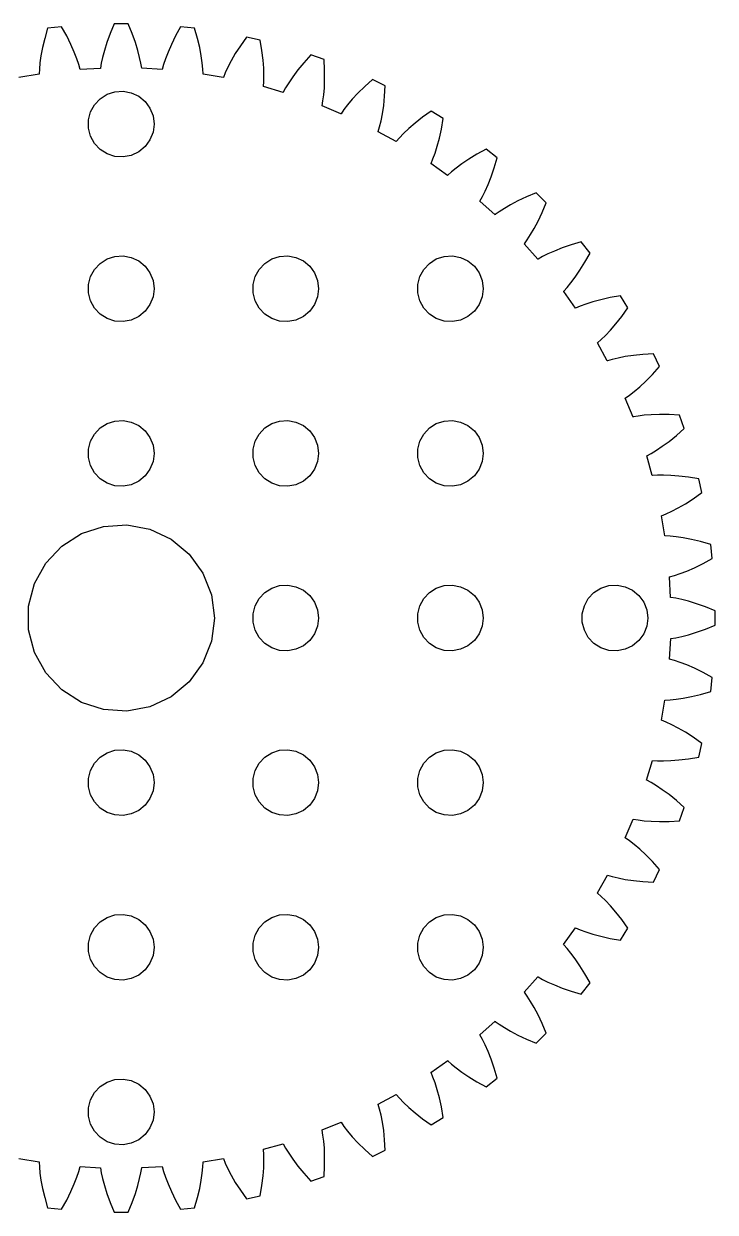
# Model space of a CAD drawing. Header units: metres. Extents: x -54 to 54, y -54 to 54.
# Drawn here: x -8.9 to 54.1, y -54.1 to 54.1 of the extents above; entities that cross this region are included whole.
import ezdxf

# ---------------------------------------------------------------- set-up
doc = ezdxf.new("R2010")
doc.units = ezdxf.units.M

msp = doc.modelspace()

# ---------------------------------------------------------------- linework, layer by layer
for p, q in [((-6.70052, 53.7258), (-6.96461, 52.8013)), ((-5.42256, 53.8698), (-6.70052, 53.7258)), ((-4.95938, 53.0272), (-5.42256, 53.8698)), ((-1.00896, 53.2491), (-1.29985, 52.4399)), ((-0.64302, 54.1382), (-1.00896, 53.2491)), ((0.64302, 54.1382), (-0.64302, 54.1382)), ((1.00896, 53.2491), (0.64302, 54.1382)), ((1.29985, 52.4399), (1.00896, 53.2491)), ((5.42256, 53.8698), (4.95938, 53.0272)), ((6.70052, 53.7258), (5.42256, 53.8698)), ((6.96461, 52.8013), (6.70052, 53.7258)), ((-6.96461, 52.8013), (-7.16307, 51.9646)), ((-4.57973, 52.2557), (-4.95938, 53.0272)), ((-4.27609, 51.5609), (-4.57973, 52.2557)), ((-1.29985, 52.4399), (-1.52377, 51.7155)), ((1.52377, 51.7155), (1.29985, 52.4399)), ((4.57973, 52.2557), (4.27609, 51.5609)), ((4.95938, 53.0272), (4.57973, 52.2557)), ((7.16307, 51.9646), (6.96461, 52.8013)), ((10.8654, 52.1385), (10.4017, 51.4144)), ((11.42, 52.9239), (10.8654, 52.1385)), ((12.6738, 52.6377), (11.42, 52.9239)), ((12.8327, 51.6895), (12.6738, 52.6377)), ((-7.30447, 51.2197), (-7.39758, 50.5697)), ((-7.16307, 51.9646), (-7.30447, 51.2197)), ((-4.04068, 50.9479), (-4.27609, 51.5609)), ((-3.86537, 50.4213), (-4.04068, 50.9479)), ((-1.68907, 51.08), (-1.80432, 50.5371)), ((-1.52377, 51.7155), (-1.68907, 51.08)), ((1.68907, 51.08), (1.52377, 51.7155)), ((1.80432, 50.5371), (1.68907, 51.08)), ((4.04068, 50.9479), (3.86537, 50.4213)), ((4.27609, 51.5609), (4.04068, 50.9479)), ((7.30447, 51.2197), (7.16307, 51.9646)), ((7.39758, 50.5697), (7.30447, 51.2197)), ((10.4017, 51.4144), (10.0222, 50.7579)), ((12.9362, 50.8359), (12.8327, 51.6895)), ((17.2738, 51.3125), (16.6347, 50.5941)), ((18.4876, 50.8877), (17.2738, 51.3125)), ((-7.45132, 50.0173), (-7.47479, 49.5645)), ((-7.39758, 50.5697), (-7.45132, 50.0173)), ((-3.74174, 49.9851), (-3.86537, 50.4213)), ((-3.7412, 49.9778), (-3.74174, 49.9851)), ((-1.87782, 50.0757), (-3.7412, 49.9778)), ((-1.80432, 50.5371), (-1.87834, 50.0898)), ((-1.87834, 50.0898), (-1.87782, 50.0757)), ((1.87834, 50.0898), (1.80432, 50.5371)), ((1.87807, 50.0824), (1.87834, 50.0898)), ((3.74069, 49.9711), (1.87807, 50.0824)), ((3.74174, 49.9851), (3.74069, 49.9711)), ((3.86537, 50.4213), (3.74174, 49.9851)), ((7.45132, 50.0173), (7.39758, 50.5697)), ((7.47479, 49.5645), (7.45132, 50.0173)), ((9.71964, 50.1752), (9.48647, 49.6715)), ((10.0222, 50.7579), (9.71964, 50.1752)), ((12.9933, 50.0798), (12.9362, 50.8359)), ((13.0131, 49.4234), (12.9933, 50.0798)), ((16.0929, 49.9265), (15.6423, 49.3166)), ((16.6347, 50.5941), (16.0929, 49.9265)), ((18.5394, 49.9276), (18.4876, 50.8877)), ((18.5467, 49.0678), (18.5394, 49.9276)), ((-7.4727, 49.5506), (-9.3134, 49.2447)), ((-7.47479, 49.5645), (-7.4727, 49.5506)), ((7.47369, 49.5572), (7.47479, 49.5645)), ((9.31216, 49.2381), (7.47369, 49.5572)), ((9.31477, 49.2519), (9.31216, 49.2381)), ((9.48647, 49.6715), (9.31477, 49.2519)), ((12.9773, 48.416), (13.0046, 48.8685)), ((13.0046, 48.8685), (13.0131, 49.4234)), ((15.2764, 48.7714), (14.9883, 48.297)), ((15.6423, 49.3166), (15.2764, 48.7714)), ((18.5188, 48.3101), (18.5467, 49.0678)), ((22.9103, 49.0558), (22.1949, 48.4135)), ((24.069, 48.4978), (22.9103, 49.0558)), ((-1.91226, 47.3115), (-1.27733, 47.7145)), ((-1.27733, 47.7145), (-0.56213, 47.9469)), ((-0.56213, 47.9469), (0.18837, 47.9941)), ((0.18837, 47.9941), (0.92705, 47.8532)), ((0.92705, 47.8532), (1.60747, 47.533)), ((12.9754, 48.4088), (12.9773, 48.416)), ((14.7665, 47.8859), (12.9754, 48.4088)), ((14.7707, 47.8993), (14.7665, 47.8859)), ((14.9883, 48.297), (14.7707, 47.8993)), ((18.3944, 47.1052), (18.4649, 47.6557)), ((18.4649, 47.6557), (18.5188, 48.3101)), ((21.5817, 47.8107), (21.0656, 47.2552)), ((22.1949, 48.4135), (21.5817, 47.8107)), ((24.0129, 47.538), (24.069, 48.4978)), ((-2.78932, 46.1044), (-2.42705, 46.7634)), ((-2.42705, 46.7634), (-1.91226, 47.3115)), ((1.60747, 47.533), (2.1869, 47.0536)), ((2.1869, 47.0536), (2.62891, 46.4453)), ((18.3138, 46.6517), (18.3165, 46.6585)), ((20.0352, 45.9314), (18.3138, 46.6517)), ((18.3165, 46.6585), (18.3944, 47.1052)), ((20.641, 46.7543), (20.3016, 46.3152)), ((21.0656, 47.2552), (20.641, 46.7543)), ((23.8114, 45.9329), (23.9239, 46.6827)), ((23.9239, 46.6827), (24.0129, 47.538)), ((-2.97633, 45.376), (-2.78932, 46.1044)), ((2.62891, 46.4453), (2.90575, 45.7461)), ((2.90575, 45.7461), (3, 45)), ((20.0408, 45.9443), (20.0352, 45.9314)), ((20.3016, 46.3152), (20.0408, 45.9443)), ((23.6846, 45.2886), (23.8114, 45.9329)), ((27.4759, 45.6241), (26.7991, 45.0937)), ((28.2588, 46.1822), (27.4759, 45.6241)), ((29.3477, 45.498), (28.2588, 46.1822)), ((29.1845, 44.5505), (29.3477, 45.498)), ((-2.97633, 44.624), (-2.97633, 45.376)), ((-2.78932, 43.8956), (-2.97633, 44.624)), ((3, 45), (2.90575, 44.2539)), ((23.4255, 44.3143), (23.5529, 44.7495)), ((23.5529, 44.7495), (23.6846, 45.2886)), ((26.2241, 44.5994), (25.746, 44.1493)), ((26.7991, 45.0937), (26.2241, 44.5994)), ((29.0003, 43.7106), (29.1845, 44.5505)), ((-2.42705, 43.2366), (-2.78932, 43.8956)), ((2.62891, 43.5547), (2.1869, 42.9464)), ((2.90575, 44.2539), (2.62891, 43.5547)), ((23.422, 44.3078), (23.4255, 44.3143)), ((25.0519, 43.3994), (23.422, 44.3078)), ((25.0589, 43.4116), (25.0519, 43.3994)), ((25.3596, 43.7509), (25.0589, 43.4116)), ((25.746, 44.1493), (25.3596, 43.7509)), ((28.8045, 42.978), (29.0003, 43.7106)), ((-1.91226, 42.6885), (-2.42705, 43.2366)), ((-1.27733, 42.2855), (-1.91226, 42.6885)), ((-0.56213, 42.0531), (-1.27733, 42.2855)), ((1.60747, 42.467), (0.92705, 42.1468)), ((2.1869, 42.9464), (1.60747, 42.467)), ((28.4151, 41.831), (28.6064, 42.352)), ((28.6064, 42.352), (28.8045, 42.978)), ((32.4114, 42.2608), (31.6795, 41.8096)), ((33.2519, 42.7278), (32.4114, 42.2608)), ((34.2573, 41.926), (33.2519, 42.7278)), ((0.18837, 42.0059), (-0.56213, 42.0531)), ((0.92705, 42.1468), (0.18837, 42.0059)), ((28.2357, 41.4068), (28.2398, 41.4129)), ((29.7536, 40.3216), (28.2357, 41.4068)), ((28.2398, 41.4129), (28.4151, 41.831)), ((31.0527, 41.3828), (30.5273, 40.9891)), ((31.6795, 41.8096), (31.0527, 41.3828)), ((33.9891, 41.0027), (34.2573, 41.926)), ((29.7619, 40.3329), (29.7536, 40.3216)), ((30.0987, 40.6365), (29.7619, 40.3329)), ((30.5273, 40.9891), (30.0987, 40.6365)), ((33.4354, 39.4827), (33.712, 40.1887)), ((33.712, 40.1887), (33.9891, 41.0027)), ((33.1684, 38.8828), (33.4354, 39.4827)), ((32.6942, 37.985), (32.699, 37.9906)), ((34.0811, 36.7367), (32.6942, 37.985)), ((32.699, 37.9906), (32.92, 38.3865)), ((32.92, 38.3865), (33.1684, 38.8828)), ((36.1615, 37.9997), (35.4909, 37.6458)), ((36.9393, 38.3662), (36.1615, 37.9997)), ((37.8268, 38.7361), (36.9393, 38.3662)), ((38.7361, 37.8268), (37.8268, 38.7361)), ((34.4593, 37.011), (34.0906, 36.747)), ((34.9246, 37.3134), (34.4593, 37.011)), ((35.4909, 37.6458), (34.9246, 37.3134)), ((37.9997, 36.1615), (38.3662, 36.9393)), ((38.3662, 36.9393), (38.7361, 37.8268)), ((34.0906, 36.747), (34.0811, 36.7367)), ((37.6458, 35.4909), (37.9997, 36.1615)), ((37.011, 34.4593), (37.3134, 34.9246)), ((37.3134, 34.9246), (37.6458, 35.4909)), ((36.7416, 34.0856), (36.747, 34.0906)), ((37.98, 32.6898), (36.7416, 34.0856)), ((36.747, 34.0906), (37.011, 34.4593)), ((40.1887, 33.712), (39.4827, 33.4354)), ((41.0027, 33.9891), (40.1887, 33.712)), ((41.926, 34.2573), (41.0027, 33.9891)), ((42.7278, 33.2519), (41.926, 34.2573)), ((-1.91226, 32.3115), (-1.27733, 32.7145)), ((-1.27733, 32.7145), (-0.56213, 32.9469)), ((-0.56213, 32.9469), (0.18837, 32.9941)), ((0.18837, 32.9941), (0.92705, 32.8532)), ((0.92705, 32.8532), (1.60747, 32.533)), ((1.60747, 32.533), (2.1869, 32.0536)), ((13.0877, 32.3115), (13.7227, 32.7145)), ((13.7227, 32.7145), (14.4379, 32.9469)), ((14.4379, 32.9469), (15.1884, 32.9941)), ((15.1884, 32.9941), (15.927, 32.8532)), ((15.927, 32.8532), (16.6075, 32.533)), ((16.6075, 32.533), (17.1869, 32.0536)), ((28.0877, 32.3115), (28.7227, 32.7145)), ((28.7227, 32.7145), (29.4379, 32.9469)), ((29.4379, 32.9469), (30.1884, 32.9941)), ((30.1884, 32.9941), (30.927, 32.8532)), ((30.927, 32.8532), (31.6075, 32.533)), ((31.6075, 32.533), (32.1869, 32.0536)), ((37.9906, 32.699), (37.98, 32.6898)), ((38.3865, 32.92), (37.9906, 32.699)), ((38.8828, 33.1684), (38.3865, 32.92)), ((39.4827, 33.4354), (38.8828, 33.1684)), ((42.2608, 32.4114), (42.7278, 33.2519)), ((-2.78932, 31.1044), (-2.42705, 31.7634)), ((-2.42705, 31.7634), (-1.91226, 32.3115)), ((2.1869, 32.0536), (2.62891, 31.4453)), ((2.62891, 31.4453), (2.90575, 30.7461)), ((12.2107, 31.1044), (12.5729, 31.7634)), ((12.5729, 31.7634), (13.0877, 32.3115)), ((17.1869, 32.0536), (17.6289, 31.4453)), ((17.6289, 31.4453), (17.9057, 30.7461)), ((27.2107, 31.1044), (27.5729, 31.7634)), ((27.5729, 31.7634), (28.0877, 32.3115)), ((32.1869, 32.0536), (32.6289, 31.4453)), ((32.6289, 31.4453), (32.9057, 30.7461)), ((41.3828, 31.0527), (41.8096, 31.6795)), ((41.8096, 31.6795), (42.2608, 32.4114)), ((-2.97633, 30.376), (-2.78932, 31.1044)), ((-2.97633, 29.624), (-2.97633, 30.376)), ((2.90575, 30.7461), (3, 30)), ((12.0237, 30.376), (12.2107, 31.1044)), ((12.0237, 29.624), (12.0237, 30.376)), ((17.9057, 30.7461), (18, 30)), ((27.0237, 30.376), (27.2107, 31.1044)), ((27.0237, 29.624), (27.0237, 30.376)), ((32.9057, 30.7461), (33, 30)), ((40.6365, 30.0987), (40.9891, 30.5273)), ((40.9891, 30.5273), (41.3828, 31.0527)), ((-2.78932, 28.8956), (-2.97633, 29.624)), ((2.90575, 29.2539), (2.62891, 28.5547)), ((3, 30), (2.90575, 29.2539)), ((12.2107, 28.8956), (12.0237, 29.624)), ((17.9057, 29.2539), (17.6289, 28.5547)), ((18, 30), (17.9057, 29.2539)), ((27.2107, 28.8956), (27.0237, 29.624)), ((32.9057, 29.2539), (32.6289, 28.5547)), ((33, 30), (32.9057, 29.2539)), ((40.327, 29.7576), (40.3329, 29.7619)), ((41.4013, 28.2319), (40.327, 29.7576)), ((40.3329, 29.7619), (40.6365, 30.0987)), ((45.498, 29.3477), (44.5505, 29.1845)), ((46.1822, 28.2588), (45.498, 29.3477)), ((-2.42705, 28.2366), (-2.78932, 28.8956)), ((-1.91226, 27.6884), (-2.42705, 28.2366)), ((2.62891, 28.5547), (2.1869, 27.9464)), ((12.5729, 28.2366), (12.2107, 28.8956)), ((13.0877, 27.6884), (12.5729, 28.2366)), ((17.6289, 28.5547), (17.1869, 27.9464)), ((27.5729, 28.2366), (27.2107, 28.8956)), ((28.0877, 27.6884), (27.5729, 28.2366)), ((32.6289, 28.5547), (32.1869, 27.9464)), ((41.4129, 28.2398), (41.4013, 28.2319)), ((41.831, 28.4151), (41.4129, 28.2398)), ((42.352, 28.6064), (41.831, 28.4151)), ((42.978, 28.8045), (42.352, 28.6064)), ((43.7106, 29.0003), (42.978, 28.8045)), ((44.5505, 29.1845), (43.7106, 29.0003)), ((45.6241, 27.4759), (46.1822, 28.2588)), ((-1.27733, 27.2855), (-1.91226, 27.6884)), ((-0.56213, 27.0531), (-1.27733, 27.2855)), ((0.92705, 27.1468), (0.18837, 27.0059)), ((1.60747, 27.467), (0.92705, 27.1468)), ((2.1869, 27.9464), (1.60747, 27.467)), ((13.7227, 27.2855), (13.0877, 27.6884)), ((14.4379, 27.0531), (13.7227, 27.2855)), ((15.927, 27.1468), (15.1884, 27.0059)), ((16.6075, 27.467), (15.927, 27.1468)), ((17.1869, 27.9464), (16.6075, 27.467)), ((28.7227, 27.2855), (28.0877, 27.6884)), ((29.4379, 27.0531), (28.7227, 27.2855)), ((30.927, 27.1468), (30.1884, 27.0059)), ((31.6075, 27.467), (30.927, 27.1468)), ((32.1869, 27.9464), (31.6075, 27.467)), ((45.0937, 26.7991), (45.6241, 27.4759)), ((0.18837, 27.0059), (-0.56213, 27.0531)), ((15.1884, 27.0059), (14.4379, 27.0531)), ((30.1884, 27.0059), (29.4379, 27.0531)), ((44.1493, 25.746), (44.5994, 26.2241)), ((44.5994, 26.2241), (45.0937, 26.7991)), ((43.4052, 25.0552), (43.4116, 25.0589)), ((44.3019, 23.4189), (43.4052, 25.0552)), ((43.4116, 25.0589), (43.7509, 25.3596)), ((43.7509, 25.3596), (44.1493, 25.746)), ((46.6827, 23.9239), (45.9329, 23.8114)), ((47.538, 24.0129), (46.6827, 23.9239)), ((48.4978, 24.069), (47.538, 24.0129)), ((49.0558, 22.9103), (48.4978, 24.069)), ((44.3143, 23.4255), (44.3019, 23.4189)), ((44.7495, 23.5529), (44.3143, 23.4255)), ((45.2886, 23.6846), (44.7495, 23.5529)), ((45.9329, 23.8114), (45.2886, 23.6846)), ((48.4135, 22.1949), (49.0558, 22.9103)), ((47.8107, 21.5817), (48.4135, 22.1949)), ((46.3152, 20.3016), (46.7543, 20.641)), ((46.7543, 20.641), (47.2552, 21.0656)), ((47.2552, 21.0656), (47.8107, 21.5817)), ((45.9376, 20.0379), (45.9443, 20.0408)), ((46.6455, 18.3114), (45.9376, 20.0379)), ((45.9443, 20.0408), (46.3152, 20.3016)), ((47.6557, 18.4649), (47.1052, 18.3944)), ((48.3101, 18.5188), (47.6557, 18.4649)), ((49.0678, 18.5467), (48.3101, 18.5188)), ((49.9276, 18.5394), (49.0678, 18.5467)), ((50.8877, 18.4876), (49.9276, 18.5394)), ((51.3125, 17.2738), (50.8877, 18.4876)), ((-1.91226, 17.3115), (-1.27733, 17.7145)), ((-1.27733, 17.7145), (-0.56213, 17.9469)), ((-0.56213, 17.9469), (0.18837, 17.9941)), ((0.18837, 17.9941), (0.92705, 17.8532)), ((0.92705, 17.8532), (1.60747, 17.533)), ((1.60747, 17.533), (2.1869, 17.0536)), ((13.0877, 17.3115), (13.7227, 17.7145)), ((13.7227, 17.7145), (14.4379, 17.9469)), ((14.4379, 17.9469), (15.1884, 17.9941)), ((15.1884, 17.9941), (15.927, 17.8532)), ((15.927, 17.8532), (16.6075, 17.533)), ((16.6075, 17.533), (17.1869, 17.0536)), ((28.0877, 17.3115), (28.7227, 17.7145)), ((28.7227, 17.7145), (29.4379, 17.9469)), ((29.4379, 17.9469), (30.1884, 17.9941)), ((30.1884, 17.9941), (30.927, 17.8532)), ((30.927, 17.8532), (31.6075, 17.533)), ((31.6075, 17.533), (32.1869, 17.0536)), ((46.6585, 18.3165), (46.6455, 18.3114)), ((47.1052, 18.3944), (46.6585, 18.3165)), ((-2.78932, 16.1044), (-2.42705, 16.7634)), ((-2.42705, 16.7634), (-1.91226, 17.3115)), ((2.1869, 17.0536), (2.62891, 16.4453)), ((2.62891, 16.4453), (2.90575, 15.7461)), ((12.2107, 16.1044), (12.5729, 16.7634)), ((12.5729, 16.7634), (13.0877, 17.3115)), ((17.1869, 17.0536), (17.6289, 16.4453)), ((17.6289, 16.4453), (17.9057, 15.7461)), ((27.2107, 16.1044), (27.5729, 16.7634)), ((27.5729, 16.7634), (28.0877, 17.3115)), ((32.1869, 17.0536), (32.6289, 16.4453)), ((32.6289, 16.4453), (32.9057, 15.7461)), ((49.9265, 16.0929), (50.5941, 16.6347)), ((50.5941, 16.6347), (51.3125, 17.2738)), ((-2.97633, 15.376), (-2.78932, 16.1044)), ((-2.97633, 14.624), (-2.97633, 15.376)), ((2.90575, 15.7461), (3, 15)), ((12.0237, 15.376), (12.2107, 16.1044)), ((12.0237, 14.624), (12.0237, 15.376)), ((17.9057, 15.7461), (18, 15)), ((27.0237, 15.376), (27.2107, 16.1044)), ((27.0237, 14.624), (27.0237, 15.376)), ((32.9057, 15.7461), (33, 15)), ((48.297, 14.9883), (48.7714, 15.2764)), ((48.7714, 15.2764), (49.3166, 15.6423)), ((49.3166, 15.6423), (49.9265, 16.0929)), ((-2.78932, 13.8956), (-2.97633, 14.624)), ((2.90575, 14.2539), (2.62891, 13.5547)), ((3, 15), (2.90575, 14.2539)), ((12.2107, 13.8956), (12.0237, 14.624)), ((17.9057, 14.2539), (17.6289, 13.5547)), ((18, 15), (17.9057, 14.2539)), ((27.2107, 13.8956), (27.0237, 14.624)), ((32.9057, 14.2539), (32.6289, 13.5547)), ((33, 15), (32.9057, 14.2539)), ((47.8922, 14.7685), (47.8993, 14.7707)), ((48.4024, 12.9736), (47.8922, 14.7685)), ((47.8993, 14.7707), (48.297, 14.9883)), ((-2.42705, 13.2366), (-2.78932, 13.8956)), ((-1.91226, 12.6884), (-2.42705, 13.2366)), ((2.62891, 13.5547), (2.1869, 12.9464)), ((12.5729, 13.2366), (12.2107, 13.8956)), ((13.0877, 12.6884), (12.5729, 13.2366)), ((17.6289, 13.5547), (17.1869, 12.9464)), ((27.5729, 13.2366), (27.2107, 13.8956)), ((28.0877, 12.6884), (27.5729, 13.2366)), ((32.6289, 13.5547), (32.1869, 12.9464)), ((48.8685, 13.0046), (48.416, 12.9773)), ((49.4234, 13.0131), (48.8685, 13.0046)), ((50.0798, 12.9933), (49.4234, 13.0131)), ((50.8359, 12.9362), (50.0798, 12.9933)), ((-1.27733, 12.2855), (-1.91226, 12.6884)), ((-0.56213, 12.0531), (-1.27733, 12.2855)), ((0.18837, 12.0059), (-0.56213, 12.0531)), ((0.92705, 12.1468), (0.18837, 12.0059)), ((1.60747, 12.467), (0.92705, 12.1468)), ((2.1869, 12.9464), (1.60747, 12.467)), ((13.7227, 12.2855), (13.0877, 12.6884)), ((14.4379, 12.0531), (13.7227, 12.2855)), ((15.1884, 12.0059), (14.4379, 12.0531)), ((15.927, 12.1468), (15.1884, 12.0059)), ((16.6075, 12.467), (15.927, 12.1468)), ((17.1869, 12.9464), (16.6075, 12.467)), ((28.7227, 12.2855), (28.0877, 12.6884)), ((29.4379, 12.0531), (28.7227, 12.2855)), ((30.1884, 12.0059), (29.4379, 12.0531)), ((30.927, 12.1468), (30.1884, 12.0059)), ((31.6075, 12.467), (30.927, 12.1468)), ((32.1869, 12.9464), (31.6075, 12.467)), ((48.416, 12.9773), (48.4024, 12.9736)), ((51.6895, 12.8327), (50.8359, 12.9362)), ((52.6377, 12.6738), (51.6895, 12.8327)), ((52.9239, 11.42), (52.6377, 12.6738)), ((51.4144, 10.4017), (52.1385, 10.8654)), ((52.1385, 10.8654), (52.9239, 11.42)), ((50.1752, 9.71964), (50.7579, 10.0222)), ((50.7579, 10.0222), (51.4144, 10.4017)), ((49.2447, 9.3134), (49.2519, 9.31477)), ((49.5506, 7.4727), (49.2447, 9.3134)), ((49.2519, 9.31477), (49.6715, 9.48647)), ((49.6715, 9.48647), (50.1752, 9.71964)), ((-5.41809, 6.54936), (-3.61911, 7.69102)), ((-3.61911, 7.69102), (-1.59273, 8.34944)), ((-1.59273, 8.34944), (0.53371, 8.48322)), ((0.53371, 8.48322), (2.62663, 8.08397)), ((2.62663, 8.08397), (4.55452, 7.17677)), ((-6.87663, 4.99617), (-5.41809, 6.54936)), ((4.55452, 7.17677), (6.19623, 5.81865)), ((49.5645, 7.47479), (49.5506, 7.4727)), ((50.0173, 7.45132), (49.5645, 7.47479)), ((50.5697, 7.39758), (50.0173, 7.45132)), ((51.2197, 7.30447), (50.5697, 7.39758)), ((51.9646, 7.16307), (51.2197, 7.30447)), ((52.8013, 6.96461), (51.9646, 7.16307)), ((53.7258, 6.70052), (52.8013, 6.96461)), ((53.8698, 5.42256), (53.7258, 6.70052)), ((6.19623, 5.81865), (7.44859, 4.09489)), ((53.0272, 4.95938), (53.8698, 5.42256)), ((-7.90309, 3.12904), (-6.87663, 4.99617)), ((51.5609, 4.27609), (52.2557, 4.57973)), ((52.2557, 4.57973), (53.0272, 4.95938)), ((7.44859, 4.09489), (8.23296, 2.11386)), ((49.9778, 3.7412), (49.9851, 3.74174)), ((50.0757, 1.87782), (49.9778, 3.7412)), ((49.9851, 3.74174), (50.4213, 3.86537)), ((50.4213, 3.86537), (50.9479, 4.04068)), ((50.9479, 4.04068), (51.5609, 4.27609)), ((-8.43297, 1.06532), (-7.90309, 3.12904)), ((12.5729, 1.76335), (13.0877, 2.31154)), ((13.0877, 2.31154), (13.7227, 2.71448)), ((13.7227, 2.71448), (14.4379, 2.94685)), ((14.4379, 2.94685), (15.1884, 2.99408)), ((15.1884, 2.99408), (15.927, 2.85316)), ((15.927, 2.85316), (16.6075, 2.53297)), ((16.6075, 2.53297), (17.1869, 2.05363)), ((27.5729, 1.76335), (28.0877, 2.31154)), ((28.0877, 2.31154), (28.7227, 2.71448)), ((28.7227, 2.71448), (29.4379, 2.94685)), ((29.4379, 2.94685), (30.1884, 2.99408)), ((30.1884, 2.99408), (30.927, 2.85316)), ((30.927, 2.85316), (31.6075, 2.53297)), ((31.6075, 2.53297), (32.1869, 2.05363)), ((42.5729, 1.76335), (43.0877, 2.31154)), ((43.0877, 2.31154), (43.7227, 2.71448)), ((43.7227, 2.71448), (44.4379, 2.94685)), ((44.4379, 2.94685), (45.1884, 2.99408)), ((45.1884, 2.99408), (45.927, 2.85316)), ((45.927, 2.85316), (46.6075, 2.53297)), ((46.6075, 2.53297), (47.1869, 2.05363)), ((8.23296, 2.11386), (8.5, 0)), ((12.0237, 0.37599), (12.2107, 1.10437)), ((12.2107, 1.10437), (12.5729, 1.76335)), ((17.1869, 2.05363), (17.6289, 1.44525)), ((17.6289, 1.44525), (17.9057, 0.74606)), ((27.0237, 0.37599), (27.2107, 1.10437)), ((27.2107, 1.10437), (27.5729, 1.76335)), ((32.1869, 2.05363), (32.6289, 1.44525)), ((32.6289, 1.44525), (32.9057, 0.74606)), ((42.0237, 0.37599), (42.2107, 1.10437)), ((42.2107, 1.10437), (42.5729, 1.76335)), ((47.1869, 2.05363), (47.6289, 1.44525)), ((47.6289, 1.44525), (47.9057, 0.74606)), ((50.0898, 1.87834), (50.0757, 1.87782)), ((50.5371, 1.80432), (50.0898, 1.87834)), ((51.08, 1.68907), (50.5371, 1.80432)), ((51.7155, 1.52377), (51.08, 1.68907)), ((52.4399, 1.29985), (51.7155, 1.52377)), ((53.2491, 1.00896), (52.4399, 1.29985)), ((-8.43297, -1.06532), (-8.43297, 1.06532)), ((8.5, 0), (8.23296, -2.11386)), ((12.0237, -0.37599), (12.0237, 0.37599)), ((17.9057, 0.74606), (18, 0)), ((18, 0), (17.9057, -0.74606)), ((27.0237, -0.37599), (27.0237, 0.37599)), ((32.9057, 0.74606), (33, 0)), ((33, 0), (32.9057, -0.74606)), ((42.0237, -0.37599), (42.0237, 0.37599)), ((47.9057, 0.74606), (48, 0)), ((48, 0), (47.9057, -0.74606)), ((54.1382, 0.64302), (53.2491, 1.00896)), ((54.1382, -0.64302), (54.1382, 0.64302)), ((-7.90309, -3.12904), (-8.43297, -1.06532)), ((12.2107, -1.10437), (12.0237, -0.37599)), ((17.9057, -0.74606), (17.6289, -1.44525)), ((27.2107, -1.10437), (27.0237, -0.37599)), ((32.9057, -0.74606), (32.6289, -1.44525)), ((42.2107, -1.10437), (42.0237, -0.37599)), ((47.9057, -0.74606), (47.6289, -1.44525)), ((52.4399, -1.29985), (53.2491, -1.00896)), ((53.2491, -1.00896), (54.1382, -0.64302)), ((8.23296, -2.11386), (7.44859, -4.09489)), ((12.5729, -1.76335), (12.2107, -1.10437)), ((13.0877, -2.31154), (12.5729, -1.76335)), ((17.1869, -2.05363), (16.6075, -2.53297)), ((17.6289, -1.44525), (17.1869, -2.05363)), ((27.5729, -1.76335), (27.2107, -1.10437)), ((28.0877, -2.31154), (27.5729, -1.76335)), ((32.1869, -2.05363), (31.6075, -2.53297)), ((32.6289, -1.44525), (32.1869, -2.05363)), ((42.5729, -1.76335), (42.2107, -1.10437)), ((43.0877, -2.31154), (42.5729, -1.76335)), ((47.1869, -2.05363), (46.6075, -2.53297)), ((47.6289, -1.44525), (47.1869, -2.05363)), ((49.9711, -3.74069), (50.0824, -1.87807)), ((50.0824, -1.87807), (50.0898, -1.87834)), ((50.0898, -1.87834), (50.5371, -1.80432)), ((50.5371, -1.80432), (51.08, -1.68907)), ((51.08, -1.68907), (51.7155, -1.52377)), ((51.7155, -1.52377), (52.4399, -1.29985)), ((-6.87663, -4.99617), (-7.90309, -3.12904)), ((13.7227, -2.71448), (13.0877, -2.31154)), ((14.4379, -2.94685), (13.7227, -2.71448)), ((15.1884, -2.99408), (14.4379, -2.94685)), ((15.927, -2.85316), (15.1884, -2.99408)), ((16.6075, -2.53297), (15.927, -2.85316)), ((28.7227, -2.71448), (28.0877, -2.31154)), ((29.4379, -2.94685), (28.7227, -2.71448)), ((30.1884, -2.99408), (29.4379, -2.94685)), ((30.927, -2.85316), (30.1884, -2.99408)), ((31.6075, -2.53297), (30.927, -2.85316)), ((43.7227, -2.71448), (43.0877, -2.31154)), ((44.4379, -2.94685), (43.7227, -2.71448)), ((45.1884, -2.99408), (44.4379, -2.94685)), ((45.927, -2.85316), (45.1884, -2.99408)), ((46.6075, -2.53297), (45.927, -2.85316)), ((7.44859, -4.09489), (6.19623, -5.81865)), ((49.9851, -3.74174), (49.9711, -3.74069)), ((50.4213, -3.86537), (49.9851, -3.74174)), ((50.9479, -4.04068), (50.4213, -3.86537)), ((51.5609, -4.27609), (50.9479, -4.04068)), ((52.2557, -4.57973), (51.5609, -4.27609)), ((-5.41809, -6.54936), (-6.87663, -4.99617)), ((53.0272, -4.95938), (52.2557, -4.57973)), ((53.8698, -5.42256), (53.0272, -4.95938)), ((6.19623, -5.81865), (4.55452, -7.17677)), ((53.7258, -6.70052), (53.8698, -5.42256)), ((-3.61911, -7.69102), (-5.41809, -6.54936)), ((4.55452, -7.17677), (2.62663, -8.08397)), ((49.2381, -9.31216), (49.5572, -7.47369)), ((49.5572, -7.47369), (49.5645, -7.47479)), ((49.5645, -7.47479), (50.0173, -7.45132)), ((50.0173, -7.45132), (50.5697, -7.39758)), ((50.5697, -7.39758), (51.2197, -7.30447)), ((51.2197, -7.30447), (51.9646, -7.16307)), ((51.9646, -7.16307), (52.8013, -6.96461)), ((52.8013, -6.96461), (53.7258, -6.70052)), ((-1.59273, -8.34944), (-3.61911, -7.69102)), ((0.53371, -8.48322), (-1.59273, -8.34944)), ((2.62663, -8.08397), (0.53371, -8.48322)), ((49.2519, -9.31477), (49.2381, -9.31216)), ((49.6715, -9.48647), (49.2519, -9.31477)), ((50.1752, -9.71964), (49.6715, -9.48647)), ((50.7579, -10.0222), (50.1752, -9.71964)), ((51.4144, -10.4017), (50.7579, -10.0222)), ((52.1385, -10.8654), (51.4144, -10.4017)), ((52.9239, -11.42), (52.1385, -10.8654)), ((52.6377, -12.6738), (52.9239, -11.42)), ((-2.42705, -13.2366), (-1.91226, -12.6884)), ((-1.91226, -12.6884), (-1.27733, -12.2855)), ((-1.27733, -12.2855), (-0.56213, -12.0531)), ((-0.56213, -12.0531), (0.18837, -12.0059)), ((0.18837, -12.0059), (0.92705, -12.1468)), ((0.92705, -12.1468), (1.60747, -12.467)), ((1.60747, -12.467), (2.1869, -12.9464)), ((2.1869, -12.9464), (2.62891, -13.5547)), ((12.5729, -13.2366), (13.0877, -12.6884)), ((13.0877, -12.6884), (13.7227, -12.2855)), ((13.7227, -12.2855), (14.4379, -12.0531)), ((14.4379, -12.0531), (15.1884, -12.0059)), ((15.1884, -12.0059), (15.927, -12.1468)), ((15.927, -12.1468), (16.6075, -12.467)), ((16.6075, -12.467), (17.1869, -12.9464)), ((17.1869, -12.9464), (17.6289, -13.5547)), ((27.5729, -13.2366), (28.0877, -12.6884)), ((28.0877, -12.6884), (28.7227, -12.2855)), ((28.7227, -12.2855), (29.4379, -12.0531)), ((29.4379, -12.0531), (30.1884, -12.0059)), ((30.1884, -12.0059), (30.927, -12.1468)), ((30.927, -12.1468), (31.6075, -12.467)), ((31.6075, -12.467), (32.1869, -12.9464)), ((32.1869, -12.9464), (32.6289, -13.5547)), ((47.8859, -14.7665), (48.4088, -12.9754)), ((48.4088, -12.9754), (48.416, -12.9773)), ((48.416, -12.9773), (48.8685, -13.0046)), ((50.0798, -12.9933), (50.8359, -12.9362)), ((50.8359, -12.9362), (51.6895, -12.8327)), ((51.6895, -12.8327), (52.6377, -12.6738)), ((-2.97633, -14.624), (-2.78932, -13.8956)), ((-2.78932, -13.8956), (-2.42705, -13.2366)), ((2.62891, -13.5547), (2.90575, -14.2539)), ((12.0237, -14.624), (12.2107, -13.8956)), ((12.2107, -13.8956), (12.5729, -13.2366)), ((17.6289, -13.5547), (17.9057, -14.2539)), ((27.0237, -14.624), (27.2107, -13.8956)), ((27.2107, -13.8956), (27.5729, -13.2366)), ((32.6289, -13.5547), (32.9057, -14.2539)), ((48.8685, -13.0046), (49.4234, -13.0131)), ((49.4234, -13.0131), (50.0798, -12.9933)), ((-2.97633, -15.376), (-2.97633, -14.624)), ((2.90575, -14.2539), (3, -15)), ((3, -15), (2.90575, -15.7461)), ((12.0237, -15.376), (12.0237, -14.624)), ((17.9057, -14.2539), (18, -15)), ((18, -15), (17.9057, -15.7461)), ((27.0237, -15.376), (27.0237, -14.624)), ((32.9057, -14.2539), (33, -15)), ((33, -15), (32.9057, -15.7461)), ((47.8993, -14.7707), (47.8859, -14.7665)), ((48.297, -14.9883), (47.8993, -14.7707)), ((48.7714, -15.2764), (48.297, -14.9883)), ((-2.78932, -16.1044), (-2.97633, -15.376)), ((-2.42705, -16.7634), (-2.78932, -16.1044)), ((2.90575, -15.7461), (2.62891, -16.4453)), ((12.2107, -16.1044), (12.0237, -15.376)), ((12.5729, -16.7634), (12.2107, -16.1044)), ((17.9057, -15.7461), (17.6289, -16.4453)), ((27.2107, -16.1044), (27.0237, -15.376)), ((27.5729, -16.7634), (27.2107, -16.1044)), ((32.9057, -15.7461), (32.6289, -16.4453)), ((49.3166, -15.6423), (48.7714, -15.2764)), ((49.9265, -16.0929), (49.3166, -15.6423)), ((50.5941, -16.6347), (49.9265, -16.0929)), ((-1.91226, -17.3115), (-2.42705, -16.7634)), ((-1.27733, -17.7145), (-1.91226, -17.3115)), ((2.1869, -17.0536), (1.60747, -17.533)), ((2.62891, -16.4453), (2.1869, -17.0536)), ((13.0877, -17.3115), (12.5729, -16.7634)), ((13.7227, -17.7145), (13.0877, -17.3115)), ((17.1869, -17.0536), (16.6075, -17.533)), ((17.6289, -16.4453), (17.1869, -17.0536)), ((28.0877, -17.3115), (27.5729, -16.7634)), ((28.7227, -17.7145), (28.0877, -17.3115)), ((32.1869, -17.0536), (31.6075, -17.533)), ((32.6289, -16.4453), (32.1869, -17.0536)), ((51.3125, -17.2738), (50.5941, -16.6347)), ((50.8877, -18.4876), (51.3125, -17.2738)), ((-0.56213, -17.9469), (-1.27733, -17.7145)), ((0.18837, -17.9941), (-0.56213, -17.9469)), ((0.92705, -17.8532), (0.18837, -17.9941)), ((1.60747, -17.533), (0.92705, -17.8532)), ((14.4379, -17.9469), (13.7227, -17.7145)), ((15.1884, -17.9941), (14.4379, -17.9469)), ((15.927, -17.8532), (15.1884, -17.9941)), ((16.6075, -17.533), (15.927, -17.8532)), ((29.4379, -17.9469), (28.7227, -17.7145)), ((30.1884, -17.9941), (29.4379, -17.9469)), ((30.927, -17.8532), (30.1884, -17.9941)), ((31.6075, -17.533), (30.927, -17.8532)), ((45.9314, -20.0352), (46.6517, -18.3138)), ((46.6517, -18.3138), (46.6585, -18.3165)), ((46.6585, -18.3165), (47.1052, -18.3944)), ((47.1052, -18.3944), (47.6557, -18.4649)), ((47.6557, -18.4649), (48.3101, -18.5188)), ((48.3101, -18.5188), (49.0678, -18.5467)), ((49.0678, -18.5467), (49.9276, -18.5394)), ((49.9276, -18.5394), (50.8877, -18.4876)), ((45.9443, -20.0408), (45.9314, -20.0352)), ((46.3152, -20.3016), (45.9443, -20.0408)), ((46.7543, -20.641), (46.3152, -20.3016)), ((47.2552, -21.0656), (46.7543, -20.641)), ((47.8107, -21.5817), (47.2552, -21.0656)), ((48.4135, -22.1949), (47.8107, -21.5817)), ((49.0558, -22.9103), (48.4135, -22.1949)), ((43.3994, -25.0519), (44.3078, -23.422)), ((44.3078, -23.422), (44.3143, -23.4255)), ((44.3143, -23.4255), (44.7495, -23.5529)), ((44.7495, -23.5529), (45.2886, -23.6846)), ((45.2886, -23.6846), (45.9329, -23.8114)), ((45.9329, -23.8114), (46.6827, -23.9239)), ((48.4978, -24.069), (49.0558, -22.9103)), ((46.6827, -23.9239), (47.538, -24.0129)), ((47.538, -24.0129), (48.4978, -24.069)), ((43.4116, -25.0589), (43.3994, -25.0519)), ((43.7509, -25.3596), (43.4116, -25.0589)), ((44.1493, -25.746), (43.7509, -25.3596)), ((44.5994, -26.2241), (44.1493, -25.746)), ((-1.27733, -27.2855), (-0.56213, -27.0531)), ((-0.56213, -27.0531), (0.18837, -27.0059)), ((0.18837, -27.0059), (0.92705, -27.1468)), ((13.7227, -27.2855), (14.4379, -27.0531)), ((14.4379, -27.0531), (15.1884, -27.0059)), ((15.1884, -27.0059), (15.927, -27.1468)), ((28.7227, -27.2855), (29.4379, -27.0531)), ((29.4379, -27.0531), (30.1884, -27.0059)), ((30.1884, -27.0059), (30.927, -27.1468)), ((45.0937, -26.7991), (44.5994, -26.2241)), ((45.6241, -27.4759), (45.0937, -26.7991)), ((-2.42705, -28.2366), (-1.91226, -27.6884)), ((-1.91226, -27.6884), (-1.27733, -27.2855)), ((0.92705, -27.1468), (1.60747, -27.467)), ((1.60747, -27.467), (2.1869, -27.9464)), ((2.1869, -27.9464), (2.62891, -28.5547)), ((12.5729, -28.2366), (13.0877, -27.6884)), ((13.0877, -27.6884), (13.7227, -27.2855)), ((15.927, -27.1468), (16.6075, -27.467)), ((16.6075, -27.467), (17.1869, -27.9464)), ((17.1869, -27.9464), (17.6289, -28.5547)), ((27.5729, -28.2366), (28.0877, -27.6884)), ((28.0877, -27.6884), (28.7227, -27.2855)), ((30.927, -27.1468), (31.6075, -27.467)), ((31.6075, -27.467), (32.1869, -27.9464)), ((32.1869, -27.9464), (32.6289, -28.5547)), ((46.1822, -28.2588), (45.6241, -27.4759)), ((-2.97633, -29.624), (-2.78932, -28.8956)), ((-2.78932, -28.8956), (-2.42705, -28.2366)), ((2.62891, -28.5547), (2.90575, -29.2539)), ((12.0237, -29.624), (12.2107, -28.8956)), ((12.2107, -28.8956), (12.5729, -28.2366)), ((17.6289, -28.5547), (17.9057, -29.2539)), ((27.0237, -29.624), (27.2107, -28.8956)), ((27.2107, -28.8956), (27.5729, -28.2366)), ((32.6289, -28.5547), (32.9057, -29.2539)), ((40.3216, -29.7536), (41.4068, -28.2357)), ((41.4068, -28.2357), (41.4129, -28.2398)), ((41.4129, -28.2398), (41.831, -28.4151)), ((41.831, -28.4151), (42.352, -28.6064)), ((42.352, -28.6064), (42.978, -28.8045)), ((42.978, -28.8045), (43.7106, -29.0003)), ((43.7106, -29.0003), (44.5505, -29.1845)), ((44.5505, -29.1845), (45.498, -29.3477)), ((45.498, -29.3477), (46.1822, -28.2588)), ((-2.97633, -30.376), (-2.97633, -29.624)), ((2.90575, -29.2539), (3, -30)), ((3, -30), (2.90575, -30.7461)), ((12.0237, -30.376), (12.0237, -29.624)), ((17.9057, -29.2539), (18, -30)), ((18, -30), (17.9057, -30.7461)), ((27.0237, -30.376), (27.0237, -29.624)), ((32.9057, -29.2539), (33, -30)), ((33, -30), (32.9057, -30.7461)), ((40.3329, -29.7619), (40.3216, -29.7536)), ((40.6365, -30.0987), (40.3329, -29.7619)), ((40.9891, -30.5273), (40.6365, -30.0987)), ((-2.78932, -31.1044), (-2.97633, -30.376)), ((-2.42705, -31.7634), (-2.78932, -31.1044)), ((2.90575, -30.7461), (2.62891, -31.4453)), ((12.2107, -31.1044), (12.0237, -30.376)), ((12.5729, -31.7634), (12.2107, -31.1044)), ((17.9057, -30.7461), (17.6289, -31.4453)), ((27.2107, -31.1044), (27.0237, -30.376)), ((27.5729, -31.7634), (27.2107, -31.1044)), ((32.9057, -30.7461), (32.6289, -31.4453)), ((41.3828, -31.0527), (40.9891, -30.5273)), ((41.8096, -31.6795), (41.3828, -31.0527)), ((-1.91226, -32.3115), (-2.42705, -31.7634)), ((-1.27733, -32.7145), (-1.91226, -32.3115)), ((2.1869, -32.0536), (1.60747, -32.533)), ((2.62891, -31.4453), (2.1869, -32.0536)), ((13.0877, -32.3115), (12.5729, -31.7634)), ((13.7227, -32.7145), (13.0877, -32.3115)), ((17.1869, -32.0536), (16.6075, -32.533)), ((17.6289, -31.4453), (17.1869, -32.0536)), ((28.0877, -32.3115), (27.5729, -31.7634)), ((28.7227, -32.7145), (28.0877, -32.3115)), ((32.1869, -32.0536), (31.6075, -32.533)), ((32.6289, -31.4453), (32.1869, -32.0536)), ((42.2608, -32.4114), (41.8096, -31.6795)), ((42.7278, -33.2519), (42.2608, -32.4114)), ((-0.56213, -32.9469), (-1.27733, -32.7145)), ((0.18837, -32.9941), (-0.56213, -32.9469)), ((0.92705, -32.8532), (0.18837, -32.9941)), ((1.60747, -32.533), (0.92705, -32.8532)), ((14.4379, -32.9469), (13.7227, -32.7145)), ((15.1884, -32.9941), (14.4379, -32.9469)), ((15.927, -32.8532), (15.1884, -32.9941)), ((16.6075, -32.533), (15.927, -32.8532)), ((29.4379, -32.9469), (28.7227, -32.7145)), ((30.1884, -32.9941), (29.4379, -32.9469)), ((30.927, -32.8532), (30.1884, -32.9941)), ((31.6075, -32.533), (30.927, -32.8532)), ((36.7367, -34.0811), (37.985, -32.6942)), ((37.985, -32.6942), (37.9906, -32.699)), ((37.9906, -32.699), (38.3865, -32.92)), ((38.3865, -32.92), (38.8828, -33.1684)), ((38.8828, -33.1684), (39.4827, -33.4354)), ((39.4827, -33.4354), (40.1887, -33.712)), ((41.926, -34.2573), (42.7278, -33.2519)), ((36.747, -34.0906), (36.7367, -34.0811)), ((37.011, -34.4593), (36.747, -34.0906)), ((37.3134, -34.9246), (37.011, -34.4593)), ((40.1887, -33.712), (41.0027, -33.9891)), ((41.0027, -33.9891), (41.926, -34.2573)), ((37.6458, -35.4909), (37.3134, -34.9246)), ((37.9997, -36.1615), (37.6458, -35.4909)), ((32.6898, -37.98), (34.0856, -36.7416)), ((34.0856, -36.7416), (34.0906, -36.747)), ((34.0906, -36.747), (34.4593, -37.011)), ((38.3662, -36.9393), (37.9997, -36.1615)), ((34.4593, -37.011), (34.9246, -37.3134)), ((34.9246, -37.3134), (35.4909, -37.6458)), ((35.4909, -37.6458), (36.1615, -37.9997)), ((37.8268, -38.7361), (38.7361, -37.8268)), ((38.7361, -37.8268), (38.3662, -36.9393)), ((32.699, -37.9906), (32.6898, -37.98)), ((32.92, -38.3865), (32.699, -37.9906)), ((33.1684, -38.8828), (32.92, -38.3865)), ((33.4354, -39.4827), (33.1684, -38.8828)), ((36.1615, -37.9997), (36.9393, -38.3662)), ((36.9393, -38.3662), (37.8268, -38.7361)), ((33.712, -40.1887), (33.4354, -39.4827)), ((28.2319, -41.4013), (29.7576, -40.327)), ((29.7576, -40.327), (29.7619, -40.3329)), ((29.7619, -40.3329), (30.0987, -40.6365)), ((30.0987, -40.6365), (30.5273, -40.9891)), ((30.5273, -40.9891), (31.0527, -41.3828)), ((33.9891, -41.0027), (33.712, -40.1887)), ((34.2573, -41.926), (33.9891, -41.0027)), ((-1.27733, -42.2855), (-0.56213, -42.0531)), ((-0.56213, -42.0531), (0.18837, -42.0059)), ((0.18837, -42.0059), (0.92705, -42.1468)), ((0.92705, -42.1468), (1.60747, -42.467)), ((28.2398, -41.4129), (28.2319, -41.4013)), ((28.4151, -41.831), (28.2398, -41.4129)), ((28.6064, -42.352), (28.4151, -41.831)), ((31.0527, -41.3828), (31.6795, -41.8096)), ((31.6795, -41.8096), (32.4114, -42.2608)), ((33.2519, -42.7278), (34.2573, -41.926)), ((-2.78932, -43.8956), (-2.42705, -43.2366)), ((-2.42705, -43.2366), (-1.91226, -42.6885)), ((-1.91226, -42.6885), (-1.27733, -42.2855)), ((1.60747, -42.467), (2.1869, -42.9464)), ((2.1869, -42.9464), (2.62891, -43.5547)), ((28.8045, -42.978), (28.6064, -42.352)), ((29.0003, -43.7106), (28.8045, -42.978)), ((32.4114, -42.2608), (33.2519, -42.7278)), ((-2.97633, -44.624), (-2.78932, -43.8956)), ((2.62891, -43.5547), (2.90575, -44.2539)), ((2.90575, -44.2539), (3, -45)), ((23.4189, -44.3019), (25.0552, -43.4052)), ((23.4255, -44.3143), (23.4189, -44.3019)), ((23.5529, -44.7495), (23.4255, -44.3143)), ((25.0552, -43.4052), (25.0589, -43.4116)), ((25.0589, -43.4116), (25.3596, -43.7509)), ((25.3596, -43.7509), (25.746, -44.1493)), ((25.746, -44.1493), (26.2241, -44.5994)), ((29.1845, -44.5505), (29.0003, -43.7106)), ((-2.97633, -45.376), (-2.97633, -44.624)), ((-2.78932, -46.1044), (-2.97633, -45.376)), ((3, -45), (2.90575, -45.7461)), ((23.6846, -45.2886), (23.5529, -44.7495)), ((23.8114, -45.9329), (23.6846, -45.2886)), ((26.2241, -44.5994), (26.7991, -45.0937)), ((26.7991, -45.0937), (27.4759, -45.6241)), ((29.3477, -45.498), (29.1845, -44.5505)), ((-2.42705, -46.7634), (-2.78932, -46.1044)), ((2.62891, -46.4453), (2.1869, -47.0536)), ((2.90575, -45.7461), (2.62891, -46.4453)), ((18.3114, -46.6455), (20.0379, -45.9376)), ((20.0379, -45.9376), (20.0408, -45.9443)), ((20.0408, -45.9443), (20.3016, -46.3152)), ((20.3016, -46.3152), (20.641, -46.7543)), ((23.9239, -46.6827), (23.8114, -45.9329)), ((27.4759, -45.6241), (28.2588, -46.1822)), ((28.2588, -46.1822), (29.3477, -45.498)), ((-1.91226, -47.3115), (-2.42705, -46.7634)), ((-1.27733, -47.7145), (-1.91226, -47.3115)), ((1.60747, -47.533), (0.92705, -47.8532)), ((2.1869, -47.0536), (1.60747, -47.533)), ((18.3165, -46.6585), (18.3114, -46.6455)), ((18.3944, -47.1052), (18.3165, -46.6585)), ((18.4649, -47.6557), (18.3944, -47.1052)), ((20.641, -46.7543), (21.0656, -47.2552)), ((21.0656, -47.2552), (21.5817, -47.8107)), ((24.0129, -47.538), (23.9239, -46.6827)), ((24.069, -48.4978), (24.0129, -47.538)), ((-0.56213, -47.9469), (-1.27733, -47.7145)), ((0.18837, -47.9941), (-0.56213, -47.9469)), ((0.92705, -47.8532), (0.18837, -47.9941)), ((12.9736, -48.4024), (14.7685, -47.8922)), ((12.9773, -48.416), (12.9736, -48.4024)), ((13.0046, -48.8685), (12.9773, -48.416)), ((14.7685, -47.8922), (14.7707, -47.8993)), ((14.7707, -47.8993), (14.9883, -48.297)), ((14.9883, -48.297), (15.2764, -48.7714)), ((18.5188, -48.3101), (18.4649, -47.6557)), ((18.5467, -49.0678), (18.5188, -48.3101)), ((21.5817, -47.8107), (22.1949, -48.4135)), ((22.1949, -48.4135), (22.9103, -49.0558)), ((22.9103, -49.0558), (24.069, -48.4978)), ((-9.31216, -49.2381), (-7.47369, -49.5572)), ((-7.47369, -49.5572), (-7.47479, -49.5645)), ((-7.47479, -49.5645), (-7.45132, -50.0173)), ((7.45132, -50.0173), (7.47479, -49.5645)), ((7.4727, -49.5506), (9.3134, -49.2447)), ((7.47479, -49.5645), (7.4727, -49.5506)), ((9.3134, -49.2447), (9.31477, -49.2519)), ((9.31477, -49.2519), (9.48647, -49.6715)), ((9.48647, -49.6715), (9.71964, -50.1752)), ((12.9933, -50.0798), (13.0131, -49.4234)), ((13.0131, -49.4234), (13.0046, -48.8685)), ((15.2764, -48.7714), (15.6423, -49.3166)), ((15.6423, -49.3166), (16.0929, -49.9265)), ((18.5394, -49.9276), (18.5467, -49.0678)), ((-7.45132, -50.0173), (-7.39758, -50.5697)), ((-7.39758, -50.5697), (-7.30447, -51.2197)), ((-4.04068, -50.9479), (-3.86537, -50.4213)), ((-3.86537, -50.4213), (-3.74174, -49.9851)), ((-3.74174, -49.9851), (-3.74069, -49.9711)), ((-3.74069, -49.9711), (-1.87807, -50.0824)), ((-1.87807, -50.0824), (-1.87834, -50.0898)), ((-1.87834, -50.0898), (-1.80432, -50.5371)), ((-1.80432, -50.5371), (-1.68907, -51.08)), ((1.68907, -51.08), (1.80432, -50.5371)), ((1.80432, -50.5371), (1.87834, -50.0898)), ((1.87782, -50.0757), (3.7412, -49.9778)), ((1.87834, -50.0898), (1.87782, -50.0757)), ((3.7412, -49.9778), (3.74174, -49.9851)), ((3.74174, -49.9851), (3.86537, -50.4213)), ((3.86537, -50.4213), (4.04068, -50.9479)), ((7.30447, -51.2197), (7.39758, -50.5697)), ((7.39758, -50.5697), (7.45132, -50.0173)), ((9.71964, -50.1752), (10.0222, -50.7579)), ((10.0222, -50.7579), (10.4017, -51.4144)), ((12.8327, -51.6895), (12.9362, -50.8359)), ((12.9362, -50.8359), (12.9933, -50.0798)), ((16.0929, -49.9265), (16.6347, -50.5941)), ((16.6347, -50.5941), (17.2738, -51.3125)), ((17.2738, -51.3125), (18.4876, -50.8877)), ((18.4876, -50.8877), (18.5394, -49.9276)), ((-7.30447, -51.2197), (-7.16307, -51.9646)), ((-7.16307, -51.9646), (-6.96461, -52.8013)), ((-4.57973, -52.2557), (-4.27609, -51.5609)), ((-4.27609, -51.5609), (-4.04068, -50.9479)), ((-1.68907, -51.08), (-1.52377, -51.7155)), ((-1.52377, -51.7155), (-1.29985, -52.4399)), ((1.29985, -52.4399), (1.52377, -51.7155)), ((1.52377, -51.7155), (1.68907, -51.08)), ((4.04068, -50.9479), (4.27609, -51.5609)), ((4.27609, -51.5609), (4.57973, -52.2557)), ((6.96461, -52.8013), (7.16307, -51.9646)), ((7.16307, -51.9646), (7.30447, -51.2197)), ((10.4017, -51.4144), (10.8654, -52.1385)), ((12.6738, -52.6377), (12.8327, -51.6895)), ((-6.96461, -52.8013), (-6.70052, -53.7258)), ((-5.42256, -53.8698), (-4.95938, -53.0272)), ((-4.95938, -53.0272), (-4.57973, -52.2557)), ((-1.29985, -52.4399), (-1.00896, -53.2491)), ((1.00896, -53.2491), (1.29985, -52.4399)), ((4.57973, -52.2557), (4.95938, -53.0272)), ((4.95938, -53.0272), (5.42256, -53.8698)), ((6.70052, -53.7258), (6.96461, -52.8013)), ((10.8654, -52.1385), (11.42, -52.9239)), ((11.42, -52.9239), (12.6738, -52.6377)), ((-6.70052, -53.7258), (-5.42256, -53.8698)), ((-1.00896, -53.2491), (-0.64302, -54.1382)), ((-0.64302, -54.1382), (0.64302, -54.1382)), ((0.64302, -54.1382), (1.00896, -53.2491)), ((5.42256, -53.8698), (6.70052, -53.7258))]:
    msp.add_line(p, q)

doc.saveas('drawing.dxf')
